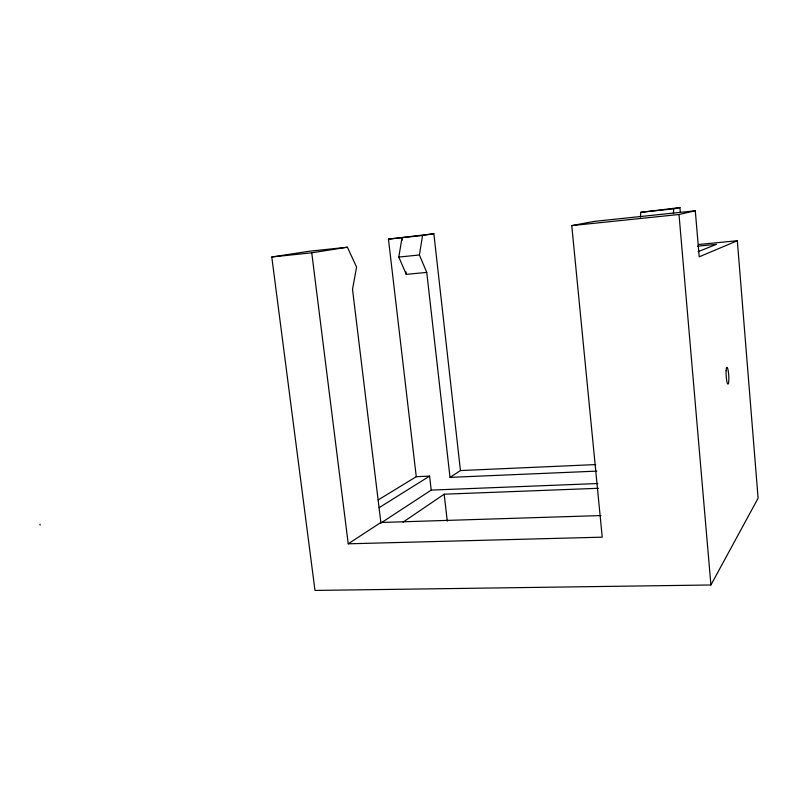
<?xml version="1.0" encoding="UTF-8"?>
<svg xmlns="http://www.w3.org/2000/svg" width="798" height="798" viewBox="0 0 798 798"><rect width="100%" height="100%" fill="white"/><g stroke="black" fill="none" stroke-linecap="round" stroke-linejoin="round"><path stroke-width="1.2" d="M673.432 213.645L673.702 208.827L679.926 207.56L680.355 212.517M640.435 217.106L640.764 212.318L679.926 207.56M419.409 254.981L422.561 235.49L433.853 233.724L460.446 470.561L450.012 477.374L426.75 272.397L419.409 254.981L398.81 257.066L402.022 237.674L402.302 240.118M347.399 247.22L311.749 252.796L348.227 543.807L380.855 522.481L352.517 289.355L356.576 267.061L347.399 247.22L309.325 251.23L271.789 256.986L314.981 590.44L710.918 584.984L758.1 498.211L737.332 240.737L698.559 244.497M403.08 522.131L444.187 494.201L598.51 488.286M380.696 523.169L431.219 490.102L597.802 483.528M379.14 507.668L429.593 476.117L431.219 490.102M378.212 499.927L416.267 476.695L429.593 476.117M737.332 240.737L699.198 256.826L695.297 210.772L594.211 221.395L571.767 225.605L602.221 537.164L348.227 543.807M698.11 251.669L716.454 244.338L697.502 246.173M571.767 225.605L679.008 214.492L695.297 210.772M416.267 476.695L388.446 239.111L433.853 233.724M388.446 239.111L422.561 235.49M640.764 212.318L673.702 208.827M271.789 256.986L311.749 252.796M398.81 257.066L406.262 274.372L426.75 272.397M460.446 470.561L595.707 464.576M450.012 477.374L596.764 471.119M380.855 522.481L601.014 515.558M39.9 524.296L40.209 525.114M444.187 494.201L447.269 521.174M405.983 271.919L406.262 274.372M679.008 214.492L710.918 584.984M726.11 370.741A8.419 1.307 86.5 0 0 727.816 384.057A8.419 1.307 86.5 0 0 728.454 372.307A8.419 1.307 86.5 0 0 726.11 370.741"/></g></svg>
